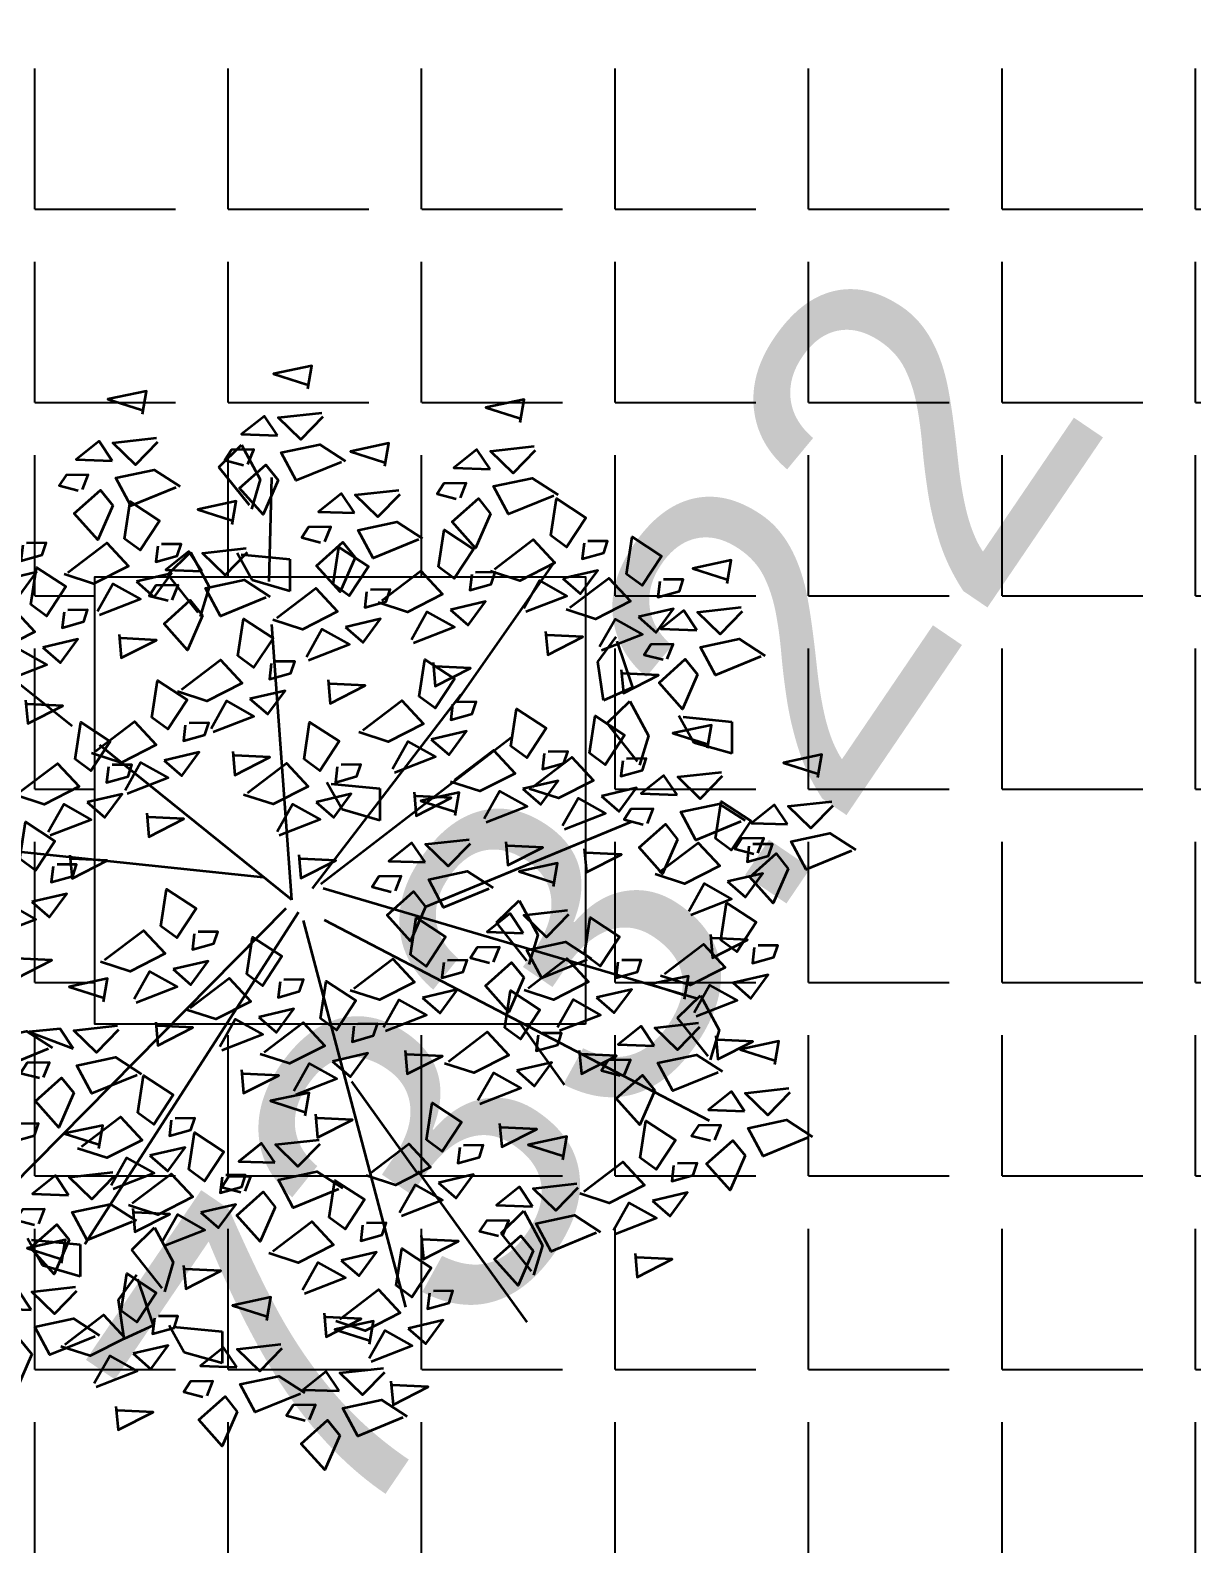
# Model space of a CAD drawing. Header units: metres. Extents: x 7 to 327053, y 40 to 7393807.
# Drawn here: x 326087.77 to 326094.06, y 7392786.26 to 7392794.46 of the extents above; entities that cross this region are included whole.
import ezdxf
from ezdxf.enums import TextEntityAlignment as Align

# ---------------------------------------------------------------- set-up
doc = ezdxf.new("R2010")
doc.units = ezdxf.units.M
for name, color, linetype, lineweight in [('606_PTO_COTADO', 7, 'Continuous', 18), ('L-shrub', 74, 'Continuous', 35), ('linagrossa', 7, 'Continuous', 25), ('MÓVEIS', 7, 'Continuous', 13)]:
    doc.layers.add(name, color=color, linetype=linetype, lineweight=lineweight)
doc.layers.add('Piso externo', color=254, linetype='Continuous')
doc.styles.add('Style-Arial', font='arial.ttf', dxfattribs={"height": 1.75})
pattern_1 = [(0, (321476.6496, 7391586.4824), (0, 1.04775), [0.762, -0.28575]), (90, (321476.6496, 7391586.4824), (-1.04775, 6e-17), [0.762, -0.28575])]

# ---------------------------------------------------------------- blocks, each defined once
blk = doc.blocks.new('flower shrub 3')
at = {"layer": 'L-shrub', "color": 2}
for p, q in [((71.14, 221.55), (86.95, 226.01)), ((75.55, 196.68), (71.14, 221.55)), ((86.95, 226.01), (86.87, 205.67)), ((86.87, 205.67), (75.54, 194.43)), ((21.44, 185.45), (37.25, 189.91)), ((37.25, 189.91), (37.17, 169.58)), ((25.85, 160.59), (21.44, 185.45)), ((58.31, 161.96), (58.15, 177.93)), ((59.76, 176.34), (80.66, 162.16)), ((37.17, 169.58), (25.84, 158.33)), ((72.82, 147.73), (58.31, 161.96)), ((80.66, 162.16), (72.82, 147.73)), ((42.5, 35.62), (42.33, 51.58)), ((43.95, 50), (64.85, 35.82)), ((188.1, 20.61), (195.06, 39.71)), ((195.06, 39.71), (209.52, 46.47)), ((208.75, 44.35), (204.49, 19.45)), ((57.01, 21.38), (42.5, 35.62)), ((64.85, 35.82), (57.01, 21.38)), ((204.49, 19.45), (188.1, 20.61)), ((184.09, 9.47), (199.9, 13.93)), ((188.5, -15.39), (184.09, 9.47)), ((199.9, 13.93), (199.81, -6.4)), ((199.81, -6.4), (188.49, -17.65)), ((218.7, -20.78), (218.53, -4.82)), ((220.15, -6.4), (241.04, -20.58)), ((233.21, -35.02), (218.7, -20.78)), ((241.04, -20.58), (233.21, -35.02)), ((84.69, -53.7), (100.5, -49.25)), ((89.1, -78.57), (84.69, -53.7)), ((100.5, -49.25), (100.42, -69.58)), ((100.42, -69.58), (89.1, -80.83)), ((-145.72, -107.91), (-145.8, -128.24)), ((-145.8, -128.24), (-157.13, -139.49)), ((143.42, -141.69), (159.24, -137.24)), ((159.24, -137.24), (159.15, -157.57)), ((147.84, -166.56), (143.42, -141.69)), ((-161.62, -157.57), (-140.72, -171.75)), ((159.15, -157.57), (147.83, -168.82)), ((-148.55, -186.18), (-163.07, -171.95)), ((-140.72, -171.75), (-148.55, -186.18))]:
    blk.add_line(p, q, dxfattribs=at)
at = {"layer": 'L-shrub', "color": 108}
for p, q in [((-205.99, -97.49), (-206.15, -81.53)), ((-204.54, -83.11), (-183.64, -97.29)), ((-191.47, -111.73), (-205.99, -97.49)), ((-183.64, -97.29), (-191.47, -111.73)), ((-161.53, -112.36), (-145.72, -107.91)), ((-157.12, -137.23), (-161.53, -112.36)), ((-179.93, -131.75), (-165.46, -125)), ((-186.88, -150.86), (-179.93, -131.75)), ((-166.23, -127.12), (-170.5, -152.01)), ((-170.5, -152.01), (-186.88, -150.86)), ((-163.07, -171.95), (-163.23, -155.98)), ((10.15, -195.84), (25.96, -191.38)), ((25.96, -191.38), (25.88, -211.71)), ((14.56, -220.7), (10.15, -195.84)), ((25.88, -211.71), (14.55, -222.96))]:
    blk.add_line(p, q, dxfattribs=at)
at = {"layer": 'L-shrub', "color": 92}
for points in [[(49.51, 264.41), (57.05, 273.94), (37.55, 279.71), (50.15, 266.57)], [(130.84, 235.08), (138.37, 244.61), (118.87, 250.38), (131.48, 237.24)], [(13.52, 230.35), (-1.79, 218.41), (-5.97, 236.12), (11.75, 240.29), (13.52, 230.35)], [(46.65, 222.9), (21.55, 225.63), (21.7, 242.05), (41.19, 236.28), (48.82, 222.26)], [(-37.14, 234.51), (-41.84, 227.87), (-30.61, 225.31), (-25.97, 229.7), (-34.88, 234.45)], [(10.61, 212.31), (22.33, 227.8), (30.93, 211.77), (14.88, 203.17), (10.61, 212.31)], [(105.58, 221.37), (104.45, 233.47), (89.53, 230.83), (105.58, 221.37)], [(130.69, 218.65), (115.13, 213.84), (110.31, 229.39), (131.33, 220.81)], [(-48.12, 205.55), (-36.41, 221.03), (-27.8, 205), (-43.85, 196.4), (-48.12, 205.55)], [(85.05, 215.69), (91.3, 220.89), (81.11, 226.26), (75.5, 223.22), (82.88, 216.33)], [(127.98, 193.57), (102.87, 196.3), (103.02, 212.72), (122.51, 206.95), (130.14, 192.93)], [(-82.06, 204.2), (-57.09, 208.04), (-53, 192.14), (-73.33, 192.68), (-84.31, 204.27)], [(63.07, 192.21), (70.6, 201.74), (51.11, 207.51), (63.71, 194.37)], [(94.84, 201.02), (79.53, 189.08), (75.35, 206.79), (93.07, 210.96), (94.84, 201.02)], [(23.85, 200.67), (19.16, 194.03), (30.38, 191.47), (35.02, 195.86), (26.11, 200.61)], [(146.65, 180.93), (154.18, 190.46), (134.69, 196.23), (147.29, 183.09)], [(-78.21, 179.27), (-64.42, 187.93), (-55.75, 174.15), (-78.27, 177.02)], [(-34.88, 193.9), (-39.58, 187.26), (-28.35, 184.7), (-23.71, 189.09), (-32.62, 193.84)], [(-19.48, 186.04), (-5.68, 194.7), (2.98, 180.92), (-19.54, 183.79)], [(5.48, 189.88), (9.7, 178.48), (23.43, 184.88), (5.48, 189.88)], [(37.81, 178.51), (36.68, 190.61), (21.76, 187.96), (37.81, 178.51)], [(17.28, 172.82), (23.53, 178.03), (13.34, 183.4), (7.73, 180.35), (15.12, 173.46)], [(62.92, 175.78), (47.36, 170.98), (42.54, 186.52), (63.56, 177.95)], [(218.93, 167.39), (226.47, 176.93), (206.97, 182.7), (219.58, 169.56)], [(100.86, 161.54), (107.11, 166.75), (96.92, 172.11), (91.31, 169.07), (98.7, 162.18)], [(121.39, 167.23), (120.26, 179.33), (105.34, 176.68), (121.39, 167.23)], [(146.5, 164.5), (130.94, 159.7), (126.12, 175.24), (147.14, 166.67)], [(27.08, 158.16), (11.76, 146.22), (7.58, 163.93), (25.31, 168.09), (27.08, 158.16)], [(60.21, 150.7), (35.1, 153.43), (35.25, 169.85), (54.74, 164.09), (62.37, 150.06)], [(193.68, 153.69), (192.55, 165.79), (177.63, 163.15), (193.68, 153.69)], [(-74.12, 163.36), (-78.94, 152.21), (-58.62, 151.66), (-74.18, 161.11)], [(173.15, 148), (179.4, 153.21), (169.21, 158.58), (163.6, 155.53), (170.98, 148.64)], [(218.79, 150.97), (203.23, 146.16), (198.41, 161.7), (219.43, 153.13)], [(33.2, 131.09), (44.92, 146.57), (53.52, 130.54), (37.47, 121.95), (33.2, 131.09)], [(60.26, 138.78), (85.22, 142.62), (89.31, 126.71), (68.99, 127.26), (58, 138.84)], [(216.08, 125.89), (190.97, 128.61), (191.12, 145.04), (210.61, 139.27), (218.24, 125.25)], [(-66.19, 124.32), (-54.48, 139.81), (-45.87, 123.78), (-61.92, 115.18), (-66.19, 124.32)], [(-100.13, 122.98), (-75.17, 126.82), (-71.08, 110.91), (-91.4, 111.46), (-102.39, 123.04)], [(107.43, 128.47), (102.74, 121.83), (113.97, 119.27), (118.6, 123.66), (109.69, 128.41)], [(46.44, 119.45), (41.74, 112.81), (52.97, 110.25), (57.61, 114.63), (48.7, 119.39)], [(89.07, 117.69), (93.28, 106.29), (107.01, 112.69), (89.07, 117.69)], [(204.88, 108.53), (216.6, 124.01), (225.2, 107.98), (209.15, 99.39), (204.88, 108.53)], [(-52.95, 112.68), (-57.65, 106.04), (-46.42, 103.48), (-41.78, 107.87), (-50.69, 112.62)], [(-7.77, 112.68), (-12.47, 106.04), (-1.24, 103.48), (3.4, 107.87), (-5.51, 112.62)], [(3.11, 104.82), (16.91, 113.48), (25.57, 99.7), (3.05, 102.57)], [(159.39, 110.43), (154.69, 103.78), (165.92, 101.22), (170.56, 105.61), (161.65, 110.36)], [(170.95, 107.19), (195.91, 111.03), (200, 95.12), (179.67, 95.67), (168.69, 107.25)], [(-115.89, 92.74), (-104.17, 108.22), (-95.57, 92.19), (-111.62, 83.59), (-115.89, 92.74)], [(-51.1, 98.05), (-37.31, 106.71), (-28.64, 92.93), (-51.16, 95.8)], [(-26.14, 101.89), (-21.93, 90.49), (-8.2, 96.89), (-26.14, 101.89)], [(28.07, 108.66), (32.29, 97.26), (46.02, 103.66), (28.07, 108.66)], [(218.12, 96.89), (213.42, 90.24), (224.65, 87.68), (229.29, 92.07), (220.38, 96.83)], [(7.2, 88.91), (2.38, 77.76), (22.71, 77.21), (7.14, 86.66)], [(174.79, 82.26), (188.58, 90.91), (197.25, 77.14), (174.73, 80)], [(199.75, 86.1), (203.97, 74.7), (217.7, 81.1), (199.75, 86.1)], [(229.73, 72.43), (241.44, 87.91), (250.05, 71.88), (234, 63.29), (229.73, 72.43)], [(-102.65, 81.1), (-107.35, 74.45), (-96.12, 71.89), (-91.48, 76.28), (-100.39, 81.03)], [(-92.19, 82.14), (-97.01, 70.99), (-76.69, 70.44), (-92.25, 79.89)], [(-47.01, 82.14), (-51.83, 70.99), (-31.51, 70.44), (-47.07, 79.89)], [(105.49, 67.92), (117.2, 83.4), (125.81, 67.37), (109.76, 58.78), (105.49, 67.92)], [(120.15, 79.89), (115.33, 68.73), (135.65, 68.18), (120.09, 77.63)], [(3.78, 66.58), (28.75, 70.42), (32.84, 54.51), (12.51, 55.06), (1.53, 66.64)], [(71.55, 66.58), (96.51, 70.42), (100.6, 54.51), (80.28, 55.06), (69.29, 66.64)], [(195.79, 71.09), (220.76, 74.93), (224.85, 59.02), (204.52, 59.57), (193.54, 71.15)], [(-121.02, 70.31), (-116.8, 58.91), (-103.07, 65.31), (-121.02, 70.31)], [(178.88, 66.35), (174.06, 55.2), (194.39, 54.65), (178.82, 64.09)], [(118.73, 56.28), (114.03, 49.63), (125.26, 47.07), (129.9, 51.46), (120.99, 56.22)], [(199.64, 46.16), (213.43, 54.82), (222.1, 41.04), (199.58, 43.91)], [(242.97, 60.79), (238.27, 54.15), (249.5, 51.59), (254.14, 55.97), (245.23, 60.73)], [(273.15, 43.3), (280.68, 52.84), (261.19, 58.61), (273.79, 45.47)], [(7.63, 41.65), (21.42, 50.3), (30.09, 36.53), (7.57, 39.39)], [(75.4, 41.65), (89.19, 50.3), (97.86, 36.53), (75.34, 39.39)], [(224.6, 50), (228.81, 38.6), (242.55, 45), (224.6, 50)], [(100.36, 45.49), (104.57, 34.09), (118.3, 40.49), (100.36, 45.49)], [(247.89, 29.6), (246.76, 41.7), (231.84, 39.06), (247.89, 29.6)], [(134.85, 22.8), (146.57, 38.28), (155.17, 22.25), (139.12, 13.65), (134.85, 22.8)], [(227.36, 23.91), (233.62, 29.12), (223.43, 34.49), (217.81, 31.44), (225.2, 24.55)], [(-102.39, 25.97), (-77.43, 29.81), (-73.34, 13.9), (-93.66, 14.45), (-104.64, 26.03)], [(11.72, 25.74), (6.9, 14.58), (27.22, 14.04), (11.66, 23.48)], [(79.49, 25.74), (74.67, 14.58), (94.99, 14.04), (79.43, 23.48)], [(203.73, 30.25), (198.91, 19.1), (219.23, 18.55), (203.67, 28)], [(92.43, 4.95), (99.97, 14.48), (80.47, 20.25), (93.07, 7.11)], [(168.74, 0.24), (180.45, 15.72), (189.06, -0.31), (173.01, -8.91), (168.74, 0.24)], [(237.16, 9.25), (221.85, -2.69), (217.66, 15.02), (235.39, 19.19), (237.16, 9.25)], [(270.29, 1.8), (245.18, 4.52), (245.33, 20.95), (264.83, 15.18), (272.46, 1.16)], [(67.18, -8.75), (66.05, 3.35), (51.13, 0.7), (67.18, -8.75)], [(104.77, -3.47), (118.56, 5.18), (127.22, -8.59), (104.7, -5.73)], [(129.73, 0.37), (133.94, -11.03), (147.67, -4.63), (129.73, 0.37)], [(-41.35, -15.56), (-29.63, -0.08), (-21.02, -16.11), (-37.07, -24.7), (-41.35, -15.56)], [(46.65, -14.44), (52.9, -9.23), (42.71, -3.87), (37.1, -6.91), (44.48, -13.8)], [(92.28, -11.48), (76.73, -16.28), (71.9, -0.74), (92.92, -9.31)], [(-115.99, -34.3), (-141.1, -31.58), (-140.95, -15.15), (-121.45, -20.92), (-113.82, -34.94)], [(-75.28, -16.9), (-50.32, -13.06), (-46.23, -28.97), (-66.55, -28.42), (-77.54, -16.84)], [(181.98, -11.41), (177.28, -18.05), (188.51, -20.61), (193.15, -16.22), (184.24, -11.47)], [(223.45, -26.64), (230.99, -17.1), (211.49, -11.33), (224.09, -24.47)], [(89.57, -36.56), (64.47, -33.83), (64.62, -17.41), (84.11, -23.18), (91.74, -37.2)], [(108.86, -19.38), (104.03, -30.54), (124.36, -31.09), (108.79, -21.64)], [(138.65, -26.04), (152.44, -17.38), (161.11, -31.16), (138.59, -28.29)], [(163.61, -22.2), (167.82, -33.59), (181.55, -27.19), (163.61, -22.2)], [(-28.1, -27.2), (-32.8, -33.84), (-21.57, -36.4), (-16.93, -32.02), (-25.84, -27.26)], [(198.2, -40.34), (197.06, -28.24), (182.15, -30.88), (198.2, -40.34)], [(-124.93, -51.66), (-113.21, -36.17), (-104.6, -52.2), (-120.65, -60.8), (-124.93, -51.66)], [(-71.43, -41.83), (-57.64, -33.17), (-48.97, -46.95), (-71.49, -44.08)], [(-46.47, -37.99), (-42.26, -49.39), (-28.53, -42.99), (-46.47, -37.99)], [(-18.76, -53.91), (-7.04, -38.43), (1.57, -54.46), (-14.48, -63.06), (-18.76, -53.91)], [(177.67, -46.03), (183.92, -40.82), (173.73, -35.45), (168.12, -38.5), (175.5, -45.39)], [(223.3, -43.06), (207.75, -47.87), (202.92, -32.33), (223.94, -40.9)], [(3.78, -48.48), (28.75, -44.64), (32.84, -60.55), (12.51, -60.01), (1.53, -48.42)], [(142.74, -41.95), (137.92, -53.1), (158.24, -53.65), (142.68, -44.2)], [(94.28, -65.16), (93.15, -53.06), (78.24, -55.7), (94.28, -65.16)], [(204.88, -69.71), (216.6, -54.22), (225.2, -70.25), (209.15, -78.85), (204.88, -69.71)], [(266.37, -67.25), (273.91, -57.71), (254.41, -51.94), (267.01, -65.08)], [(116.68, -92.96), (91.57, -90.24), (91.72, -73.81), (111.22, -79.58), (118.85, -93.6)], [(116.78, -90.01), (128.5, -74.53), (137.1, -90.56), (121.05, -99.15), (116.78, -90.01)], [(220.59, -86.64), (226.84, -81.43), (216.65, -76.06), (211.04, -79.11), (218.42, -86)], [(266.22, -83.67), (250.67, -88.48), (245.84, -72.94), (266.86, -81.51)], [(218.12, -81.35), (213.42, -87.99), (224.65, -90.55), (229.29, -86.16), (220.38, -81.41)], [(62.57, -103.55), (74.28, -88.07), (82.89, -104.1), (66.84, -112.69), (62.57, -103.55)], [(82.85, -91.35), (107.81, -87.51), (111.9, -103.42), (91.58, -102.87), (80.59, -91.29)], [(174.79, -95.98), (188.58, -87.32), (197.25, -101.1), (174.73, -98.23)], [(199.75, -92.14), (203.97, -103.54), (217.7, -97.14), (199.75, -92.14)], [(-75.14, -108.02), (-76.27, -95.92), (-91.18, -98.57), (-75.14, -108.02)], [(28.63, -104.89), (53.59, -101.05), (57.68, -116.96), (37.36, -116.41), (26.37, -104.83)], [(130.02, -101.65), (125.33, -108.3), (136.56, -110.86), (141.19, -106.47), (132.28, -101.71)], [(148.36, -118.43), (173.32, -114.59), (177.41, -130.49), (157.08, -129.95), (146.1, -118.36)], [(178.88, -111.89), (174.06, -123.04), (194.39, -123.59), (178.82, -114.14)], [(151.17, -134.93), (158.7, -125.4), (139.2, -119.63), (151.81, -132.77)], [(-63.94, -146.41), (-52.22, -130.93), (-43.61, -146.96), (-59.66, -155.56), (-63.94, -146.41)], [(151.02, -151.36), (135.46, -156.17), (130.64, -140.62), (151.66, -149.2)], [(152.2, -143.36), (166, -134.7), (174.66, -148.48), (152.14, -145.61)], [(36.57, -145.73), (31.75, -156.88), (52.07, -157.43), (36.51, -147.98)], [(-5.81, -157.57), (-1.6, -168.96), (12.13, -162.56), (-5.81, -157.57)], [(148.31, -176.44), (123.2, -173.71), (123.35, -157.29), (142.84, -163.06), (150.47, -177.08)]]:
    blk.add_lwpolyline(points, dxfattribs=at)
at = {"layer": 'L-shrub', "color": 2}
for points in [[(24.26, 250.7), (23.13, 262.8), (8.21, 260.16), (24.26, 250.7)], [(49.36, 247.98), (33.81, 243.17), (28.98, 258.72), (50, 250.14)], [(3.73, 245.02), (9.98, 250.22), (-0.21, 255.59), (-5.82, 252.55), (1.56, 245.66)], [(-55.51, 223.72), (-51.3, 212.33), (-37.56, 218.73), (-55.51, 223.72)], [(-23.32, 210.97), (1.64, 214.81), (5.73, 198.9), (-14.6, 199.45), (-25.58, 211.03)], [(110.66, 146.88), (95.35, 134.94), (91.16, 152.64), (108.89, 156.81), (110.66, 146.88)], [(143.79, 139.42), (118.68, 142.15), (118.83, 158.57), (138.33, 152.8), (145.96, 138.78)], [(94.19, 140.12), (105.91, 155.6), (114.51, 139.57), (98.46, 130.97), (94.19, 140.12)], [(182.94, 133.34), (167.63, 121.4), (163.45, 139.11), (181.17, 143.27), (182.94, 133.34)], [(-21.02, 124.32), (-9.3, 139.81), (-0.69, 123.78), (-16.74, 115.18), (-21.02, 124.32)], [(-0.73, 129.75), (24.23, 133.59), (28.32, 117.68), (7.99, 118.23), (-2.99, 129.81)], [(146.15, 122.07), (157.86, 137.55), (166.47, 121.52), (150.42, 112.92), (146.15, 122.07)], [(-54.95, 122.98), (-29.99, 126.82), (-25.9, 110.91), (-46.22, 111.46), (-57.21, 123.04)], [(64.1, 113.85), (77.9, 122.5), (86.56, 108.73), (64.04, 111.59)], [(112.21, 120.73), (137.17, 124.57), (141.26, 108.66), (120.94, 109.21), (109.96, 120.79)], [(-96.28, 98.05), (-82.49, 106.71), (-73.82, 92.93), (-96.34, 95.8)], [(116.06, 95.8), (129.85, 104.45), (138.52, 90.68), (116, 93.54)], [(68.19, 97.94), (63.37, 86.78), (83.7, 86.23), (68.13, 95.68)], [(141.02, 99.64), (145.23, 88.24), (158.96, 94.64), (141.02, 99.64)], [(50.96, 56.28), (46.26, 49.63), (57.49, 47.07), (62.13, 51.46), (53.22, 56.22)], [(32.59, 45.49), (36.8, 34.09), (50.54, 40.49), (32.59, 45.49)], [(273, 26.88), (257.44, 22.07), (252.62, 37.61), (273.64, 29.04)], [(100.92, 21.46), (125.88, 25.3), (129.97, 9.39), (109.65, 9.94), (98.66, 21.52)], [(-149.87, -0.46), (-174.98, 2.27), (-174.83, 18.69), (-155.34, 12.92), (-147.71, -1.1)], [(-138.39, -6.5), (-139.52, 5.6), (-154.26, 11.88), (-138.39, -6.5)], [(148.1, 11.15), (143.4, 4.51), (154.63, 1.95), (159.26, 6.34), (150.35, 11.09)], [(119.54, -51.46), (127.07, -41.92), (107.58, -36.15), (120.18, -49.29)], [(-52.69, -55.25), (-27.73, -51.41), (-23.64, -67.32), (-43.96, -66.77), (-54.95, -55.19)], [(187.46, -60.69), (172.15, -72.63), (167.97, -54.92), (185.69, -50.76), (187.46, -60.69)], [(119.39, -67.88), (103.83, -72.69), (99.01, -57.14), (120.03, -65.72)], [(-5.51, -65.55), (-10.21, -72.2), (1.02, -74.76), (5.66, -70.37), (-3.25, -65.62)], [(11.72, -89.32), (6.9, -100.48), (27.22, -101.03), (11.66, -91.58)], [(230.38, -101.3), (215.07, -113.24), (210.89, -95.53), (228.61, -91.37), (230.38, -101.3)], [(-95.67, -113.71), (-89.41, -108.5), (-99.6, -103.14), (-105.22, -106.18), (-97.83, -113.07)], [(86.69, -116.28), (100.49, -107.63), (109.15, -121.4), (86.63, -118.54)], [(-121.02, -112.44), (-116.8, -123.84), (-103.07, -117.44), (-121.02, -112.44)], [(-52.74, -135.83), (-77.85, -133.1), (-77.7, -116.68), (-58.2, -122.45), (-50.57, -136.47)], [(-85.87, -128.38), (-101.18, -140.31), (-105.37, -122.61), (-87.64, -118.44), (-85.87, -128.38)], [(-141.89, -132.19), (-146.71, -143.35), (-126.38, -143.9), (-141.95, -134.45)], [(57.44, -125.98), (61.65, -137.38), (75.38, -130.98), (57.44, -125.98)], [(12.56, -146.78), (7.86, -153.42), (19.09, -155.98), (23.73, -151.59), (14.82, -146.84)]]:
    blk.add_lwpolyline(points, dxfattribs=at)
at = {"layer": 'L-shrub', "color": 32}
for points in [[(-59.39, 140.01), (-93.72, 220.83)], [(65.66, 157.16), (92.63, 203.69)], [(-2.54, 7.13), (56.31, 136.92)], [(-9.89, 24.27), (-166.82, 132.02)], [(-2.54, 7.13), (-51.58, 124.68)], [(122.05, 56.75), (200.52, 95.93)], [(9.72, 7.13), (124.97, 58.56)], [(14.63, 7.13), (137.23, 26.72)], [(-7.44, 4.68), (-201.15, -54.09)], [(14.63, 4.68), (156.84, -137.36)], [(-2.54, -0.22), (-181.53, -98.18)], [(-2.54, -5.12), (-51.58, -205.93)], [(7.27, -10.01), (132.32, -196.13)], [(55.85, -28.96), (171.09, -41.21)], [(-12.8, -148.96), (-20.16, -90.19)], [(-12.34, -147.15), (-0.08, -242.66)]]:
    blk.add_lwpolyline(points, dxfattribs=at)
at = {"layer": 'L-shrub', "color": 108}
for points in [[(-53.25, 183.11), (-49.04, 171.72), (-35.3, 178.12), (-53.25, 183.11)], [(-15.39, 170.13), (-20.21, 158.98), (0.12, 158.43), (-15.45, 167.88)], [(37.72, 67.92), (49.43, 83.4), (58.04, 67.37), (41.99, 58.78), (37.72, 67.92)], [(-145.98, 66.47), (-132.19, 75.12), (-123.52, 61.35), (-146.04, 64.21)], [(-141.89, 50.56), (-146.71, 39.4), (-126.38, 38.85), (-141.95, 48.3)], [(-68.45, 27.31), (-56.74, 42.79), (-48.13, 26.76), (-64.18, 18.17), (-68.45, 27.31)], [(-113.13, 7.2), (-105.6, 16.74), (-125.09, 22.51), (-112.49, 9.37)], [(-55.21, 15.67), (-59.91, 9.02), (-48.68, 6.46), (-44.04, 10.85), (-52.95, 15.61)], [(-113.28, -9.22), (-128.84, -14.03), (-133.66, 1.52), (-112.64, -7.06)], [(-73.58, 4.88), (-69.37, -6.52), (-55.64, -0.12), (-73.58, 4.88)], [(134.8, -1.11), (159.76, 2.73), (163.85, -13.17), (143.53, -12.63), (132.54, -1.04)], [(-183.97, -27.2), (-188.67, -33.84), (-177.44, -36.4), (-172.8, -32.02), (-181.71, -27.26)], [(37.72, -47.14), (49.43, -31.66), (58.04, -47.69), (41.99, -56.29), (37.72, -47.14)], [(220.59, -68.14), (195.49, -65.42), (195.64, -48.99), (215.13, -54.76), (222.76, -68.78)], [(-176.79, -71.93), (-177.92, -59.83), (-192.84, -62.47), (-176.79, -71.93)], [(50.96, -58.79), (46.26, -65.43), (57.49, -67.99), (62.13, -63.6), (53.22, -58.85)], [(73.75, -70.85), (80.01, -65.64), (69.82, -60.27), (64.2, -63.31), (71.59, -70.2)], [(-197.32, -77.61), (-191.07, -72.41), (-201.26, -67.04), (-206.87, -70.08), (-199.48, -76.97)], [(-151.68, -74.65), (-167.24, -79.46), (-172.06, -63.91), (-151.04, -72.49)], [(-155.01, -77.93), (-141.22, -69.27), (-132.55, -83.05), (-155.07, -80.18)], [(-111.68, -63.3), (-116.38, -69.94), (-105.15, -72.5), (-100.51, -68.11), (-109.42, -63.36)], [(7.63, -73.42), (21.42, -64.76), (30.09, -78.54), (7.57, -75.67)], [(32.59, -69.58), (36.8, -80.97), (50.54, -74.57), (32.59, -69.58)], [(170.95, -71.05), (195.91, -67.21), (200, -83.12), (179.67, -82.57), (168.69, -70.99)], [(241.12, -80.95), (239.98, -68.85), (225.07, -71.49), (241.12, -80.95)], [(-130.05, -74.09), (-125.84, -85.49), (-112.11, -79.09), (-130.05, -74.09)], [(-196.71, -101.09), (-189.18, -91.56), (-208.67, -85.79), (-196.07, -98.93)], [(-187.52, -92.28), (-202.84, -104.22), (-207.02, -86.51), (-189.29, -82.34), (-187.52, -92.28)], [(-154.39, -99.73), (-179.5, -97), (-179.35, -80.58), (-159.85, -86.35), (-152.23, -100.37)], [(-150.92, -93.84), (-155.74, -104.99), (-135.42, -105.54), (-150.98, -96.09)], [(-149.82, -91.35), (-124.86, -87.51), (-120.77, -103.42), (-141.1, -102.87), (-152.08, -91.29)], [(-221.97, -114.79), (-223.1, -102.69), (-238.02, -105.34), (-221.97, -114.79)], [(-196.86, -117.52), (-212.42, -122.32), (-217.24, -106.78), (-196.22, -115.35)], [(-199.57, -142.6), (-224.68, -139.87), (-224.53, -123.45), (-205.03, -129.21), (-197.4, -143.24)], [(-181.4, -137.39), (-169.68, -121.91), (-161.08, -137.94), (-177.13, -146.53), (-181.4, -137.39)], [(-0.69, -135.13), (11.03, -119.65), (19.64, -135.68), (3.59, -144.28), (-0.69, -135.13)], [(32.48, -129.82), (46.27, -121.16), (54.94, -134.94), (32.42, -132.07)], [(-232.7, -135.14), (-248.01, -147.08), (-252.2, -129.38), (-234.47, -125.21), (-232.7, -135.14)], [(-215.33, -138.73), (-190.37, -134.89), (-186.28, -150.8), (-206.61, -150.25), (-217.59, -138.67)], [(-97.87, -147.76), (-72.91, -143.92), (-68.82, -159.82), (-89.14, -159.28), (-100.13, -147.69)], [(-211.49, -163.66), (-197.69, -155.01), (-189.03, -168.78), (-211.55, -165.92)], [(-168.16, -149.03), (-172.86, -155.68), (-161.63, -158.24), (-156.99, -153.85), (-165.9, -149.09)], [(-186.53, -159.82), (-182.31, -171.22), (-168.58, -164.82), (-186.53, -159.82)], [(-94.02, -172.69), (-80.23, -164.03), (-71.56, -177.81), (-94.08, -174.94)], [(-50.69, -158.06), (-55.39, -164.7), (-44.16, -167.26), (-39.52, -162.87), (-48.43, -158.12)], [(56.29, -177.8), (63.82, -168.26), (44.33, -162.5), (56.93, -175.64)], [(115.18, -168.99), (99.86, -180.93), (95.68, -163.22), (113.4, -159.05), (115.18, -168.99)], [(156.29, -159.27), (151.47, -170.42), (171.8, -170.97), (156.23, -161.52)], [(-69.06, -168.85), (-64.85, -180.24), (-51.12, -173.84), (-69.06, -168.85)], [(176.01, -186.82), (183.55, -177.29), (164.05, -171.52), (176.66, -184.66)], [(-207.4, -179.57), (-212.22, -190.73), (-191.89, -191.27), (-207.46, -181.83)], [(-142.9, -191.5), (-144.04, -179.4), (-158.95, -182.05), (-142.9, -191.5)], [(-50.38, -193.79), (-38.67, -178.31), (-30.06, -194.34), (-46.11, -202.94), (-50.38, -193.79)], [(-26.68, -177.31), (-31.5, -188.47), (-11.18, -189.02), (-26.74, -179.57)], [(31.03, -191.5), (29.9, -179.4), (14.99, -182.05), (31.03, -191.5)], [(-163.43, -197.19), (-157.18, -191.98), (-167.37, -186.61), (-172.98, -189.66), (-165.6, -196.55)], [(-117.8, -194.23), (-133.35, -199.03), (-138.18, -183.49), (-117.16, -192.06)], [(10.5, -197.19), (16.76, -191.98), (6.57, -186.61), (0.95, -189.66), (8.34, -196.55)], [(56.14, -194.23), (40.58, -199.03), (35.76, -183.49), (56.78, -192.06)], [(91.93, -196.05), (103.65, -180.57), (112.25, -196.6), (96.2, -205.19), (91.93, -196.05)], [(-89.93, -188.6), (-94.75, -199.75), (-74.43, -200.3), (-89.99, -190.85)], [(-84.31, -195.13), (-59.35, -191.29), (-55.26, -207.2), (-75.59, -206.66), (-86.57, -195.07)], [(58, -197.39), (82.96, -193.55), (87.05, -209.46), (66.73, -208.91), (55.74, -197.33)], [(150.76, -200.53), (149.63, -188.43), (134.71, -191.07), (150.76, -200.53)], [(175.87, -203.25), (160.31, -208.06), (155.49, -192.51), (176.51, -201.09)], [(-153.64, -211.85), (-168.95, -223.79), (-173.13, -206.08), (-155.41, -201.92), (-153.64, -211.85)], [(-120.51, -219.31), (-145.61, -216.58), (-145.47, -200.15), (-125.97, -205.92), (-118.34, -219.95)], [(-76.99, -213.9), (-69.45, -204.36), (-88.95, -198.59), (-76.35, -211.73)], [(20.3, -211.85), (4.99, -223.79), (0.8, -206.08), (18.53, -201.92), (20.3, -211.85)], [(53.43, -219.31), (28.32, -216.58), (28.47, -200.15), (47.97, -205.92), (55.6, -219.95)], [(130.23, -206.21), (136.48, -201.01), (126.29, -195.64), (120.68, -198.68), (128.06, -205.57)], [(-37.14, -205.44), (-41.84, -212.08), (-30.61, -214.64), (-25.97, -210.25), (-34.88, -205.5)], [(105.18, -207.69), (100.48, -214.34), (111.71, -216.9), (116.34, -212.51), (107.43, -207.75)], [(140.02, -220.88), (124.71, -232.82), (120.53, -215.11), (138.25, -210.94), (140.02, -220.88)], [(173.16, -228.33), (148.05, -225.61), (148.2, -209.18), (167.69, -214.95), (175.32, -228.97)], [(-102.24, -227.6), (-103.37, -215.5), (-118.29, -218.14), (-102.24, -227.6)], [(-80.47, -220.07), (-66.68, -211.41), (-58.01, -225.19), (-80.53, -222.32)], [(-55.51, -216.23), (-51.3, -227.62), (-37.56, -221.22), (-55.51, -216.23)], [(61.85, -222.32), (75.64, -213.67), (84.3, -227.44), (61.78, -224.58)], [(86.81, -218.48), (91.02, -229.88), (104.75, -223.48), (86.81, -218.48)], [(-122.77, -233.29), (-116.52, -228.08), (-126.71, -222.71), (-132.32, -225.76), (-124.94, -232.65)], [(-77.14, -230.32), (-92.69, -235.13), (-97.52, -219.59), (-76.5, -228.16)], [(-112.98, -247.95), (-128.29, -259.89), (-132.47, -242.18), (-114.75, -238.02), (-112.98, -247.95)], [(-79.85, -255.4), (-104.95, -252.68), (-104.8, -236.25), (-85.31, -242.02), (-77.68, -256.04)], [(-76.38, -235.97), (-81.2, -247.13), (-60.88, -247.68), (-76.44, -238.23)], [(65.94, -238.23), (61.11, -249.39), (81.44, -249.93), (65.87, -240.49)]]:
    blk.add_lwpolyline(points, dxfattribs=at)
at = {"layer": 'L-shrub', "color": 98}
for points in [[(-71.32, 101.89), (-67.11, 90.49), (-53.38, 96.89), (-71.32, 101.89)], [(-98.54, 1.04), (-84.75, 9.69), (-76.08, -4.08), (-98.6, -1.22)], [(-158.92, -12.19), (-152.66, -6.98), (-162.85, -1.61), (-168.47, -4.65), (-161.08, -11.54)], [(-94.45, -14.87), (-99.27, -26.03), (-78.95, -26.58), (-94.51, -17.13)], [(-149.12, -26.85), (-164.43, -38.79), (-168.62, -21.08), (-150.89, -16.91), (-149.12, -26.85)], [(56.44, -29.1), (41.13, -41.04), (36.95, -23.34), (54.67, -19.17), (56.44, -29.1)], [(-151.53, -58.22), (-144, -48.69), (-163.49, -42.92), (-150.89, -56.06)], [(-158.86, -53), (-133.9, -49.16), (-129.81, -65.07), (-150.13, -64.52), (-161.12, -52.94)], [(-67.34, -57.74), (-72.16, -68.89), (-51.84, -69.44), (-67.4, -59.99)], [(-115.89, -90.01), (-104.17, -74.53), (-95.57, -90.56), (-111.62, -99.15), (-115.89, -90.01)], [(-48.84, -80.18), (-35.05, -71.53), (-26.38, -85.3), (-48.9, -82.44)], [(-23.88, -76.34), (-19.67, -87.74), (-5.94, -81.34), (-23.88, -76.34)], [(83.55, -85.51), (68.24, -97.45), (64.06, -79.74), (81.78, -75.57), (83.55, -85.51)], [(-49.88, -94.32), (-42.35, -84.79), (-61.84, -79.02), (-49.24, -92.16)], [(263.51, -108.75), (238.41, -106.03), (238.56, -89.6), (258.05, -95.37), (265.68, -109.39)], [(-102.65, -101.65), (-107.35, -108.3), (-96.12, -110.86), (-91.48, -106.47), (-100.39, -101.71)], [(-50.03, -110.75), (-65.59, -115.56), (-70.41, -100.01), (-49.39, -108.58)], [(-44.75, -96.09), (-49.57, -107.25), (-29.25, -107.8), (-44.81, -98.35)], [(182.29, -117.08), (194.01, -101.6), (202.61, -117.63), (186.56, -126.23), (182.29, -117.08)], [(-145.98, -116.28), (-132.19, -107.63), (-123.52, -121.4), (-146.04, -118.54)], [(70.56, -104.88), (75.47, -144.06)], [(75.81, -115.19), (71.11, -121.83), (82.34, -124.39), (86.98, -120.01), (78.07, -115.25)], [(111.65, -112.44), (115.87, -123.84), (129.6, -117.44), (111.65, -112.44)], [(-34.62, -136.47), (-9.66, -132.63), (-5.57, -148.54), (-25.89, -148), (-36.88, -136.41)], [(90.78, -132.19), (85.96, -143.35), (106.29, -143.9), (90.72, -134.45)], [(195.53, -128.73), (190.83, -135.37), (202.06, -137.93), (206.7, -133.54), (197.79, -128.79)], [(125.91, -148.63), (124.78, -136.54), (109.86, -139.18), (125.91, -148.63)], [(177.16, -139.52), (181.38, -150.91), (195.11, -144.51), (177.16, -139.52)], [(105.38, -154.32), (111.63, -149.12), (101.44, -143.75), (95.83, -146.79), (103.21, -153.68)], [(-30.77, -161.41), (-16.98, -152.75), (-8.31, -166.53), (-30.83, -163.66)], [(-117.65, -177.8), (-110.11, -168.26), (-129.61, -162.5), (-117.01, -175.64)]]:
    blk.add_lwpolyline(points, dxfattribs=at)

msp = doc.modelspace()

# ---------------------------------------------------------------- hatches: boundary and pattern name
at = {"layer": 'linagrossa'}
h = msp.add_hatch(dxfattribs=at)
h.set_pattern_fill('AR-B88', color=256, scale=0.003, angle=210)
h.set_pattern_definition([(210, (321476.64965, 7391586.4824), (0.3048, -0.52792909), []), (300, (321476.64965, 7391586.4824), (0.568764543, -0.375529086), [0.6096, -0.6096])])
edge = h.paths.add_edge_path()
edge.add_spline(control_points=[(326105.4253, 7392781.8361), (326105.3816, 7392782.4727), (326105.339, 7392783.1062), (326105.2977, 7392783.7356)], knot_values=[4.276453, 4.276453, 4.276453, 4.276453, 5.435792, 5.435792, 5.435792, 5.435792], degree=3, periodic=0)
edge.add_spline(control_points=[(326105.2977, 7392783.7356), (326104.2346, 7392799.9368), (326103.9408, 7392819.7697), (326115.6423, 7392802.6894), (326117.2057, 7392797.369)], knot_values=[5.435792, 5.435792, 5.435792, 5.435792, 35.276013, 49.121222, 49.121222, 49.121222, 49.121222], degree=3, periodic=0)
edge.add_line((326117.2057, 7392797.369), (326117.2111, 7392802.751))
edge.add_spline(control_points=[(326117.2111, 7392802.751), (326116.9155, 7392803.3458), (326116.6049, 7392803.9267), (326115.652, 7392805.5969), (326114.9792, 7392806.6341), (326113.6071, 7392808.5063), (326112.9095, 7392809.3406), (326111.9006, 7392810.3624), (326111.5896, 7392810.6519), (326110.9601, 7392811.1779), (326110.6407, 7392811.4153), (326109.9796, 7392811.8281), (326109.6382, 7392812.0039), (326108.9132, 7392812.2753), (326108.5276, 7392812.3707), (326107.7195, 7392812.436), (326107.2972, 7392812.4026), (326106.4928, 7392812.1871), (326106.1151, 7392812.0063), (326105.4988, 7392811.5827), (326105.2482, 7392811.3512), (326105.0309, 7392811.1041)], knot_values=[28.398469, 28.398469, 28.398469, 28.398469, 29.928869, 29.928869, 32.938306, 32.938306, 35.947743, 35.947743, 37.286111, 37.286111, 38.62448, 38.62448, 39.962849, 39.962849, 41.301218, 41.301218, 42.639586, 42.639586, 43.977955, 43.977955, 45.167643, 45.167643, 45.167643, 45.167643], degree=3, periodic=0)
edge.add_spline(control_points=[(326105.0309, 7392811.1041), (326105.0038, 7392811.0732), (326104.9772, 7392811.0421), (326104.6567, 7392810.6576), (326104.4242, 7392810.2772), (326103.9743, 7392809.3665), (326103.7783, 7392808.8214), (326103.3902, 7392807.4476), (326103.2243, 7392806.5847), (326102.9389, 7392804.5096), (326102.8367, 7392803.2626), (326102.6935, 7392800.155), (326102.6797, 7392798.2216), (326102.7151, 7392796.1487)], knot_values=[13.632129, 13.632129, 13.632129, 13.632129, 13.78081, 13.78081, 15.456175, 15.456175, 17.597663, 17.597663, 20.478587, 20.478587, 23.929597, 23.929597, 28.398469, 28.398469, 28.398469, 28.398469], degree=3, periodic=0)
edge.add_line((326102.7151, 7392796.1487), (326103.3975, 7392796.1523))
edge.add_line((326103.3975, 7392796.1523), (326103.4303, 7392789.8856))
edge.add_line((326103.4303, 7392789.8856), (326102.935, 7392789.883))
edge.add_spline(control_points=[(326102.935, 7392789.883), (326102.9626, 7392789.3236), (326102.9922, 7392788.7584), (326103.0707, 7392787.3303), (326103.1217, 7392786.461), (326103.2858, 7392783.5855)], knot_values=[6.654035, 6.654035, 6.654035, 6.654035, 7.74114, 7.74114, 9.376421, 9.376421, 9.376421, 9.376421], degree=3, periodic=0)
edge.add_spline(control_points=[(326103.2858, 7392783.5855), (326094.0453, 7392783.077), (326083.2204, 7392784.8093), (326080.0568, 7392785.3582)], knot_values=[69.743309, 69.743309, 69.743309, 69.743309, 88.01764, 88.01764, 88.01764, 88.01764], degree=3, periodic=0)
edge.add_spline(control_points=[(326080.0568, 7392785.3582), (326079.4021, 7392785.8162), (326078.7503, 7392786.2595), (326078.1034, 7392786.686)], knot_values=[177.13857, 177.13857, 177.13857, 177.13857, 178.770067, 178.770067, 178.770067, 178.770067], degree=3, periodic=0)
edge.add_spline(control_points=[(326078.1034, 7392786.686), (326075.6215, 7392788.3223), (326073.2107, 7392789.7121), (326070.9757, 7392790.7437)], knot_values=[178.770067, 178.770067, 178.770067, 178.770067, 185.028839, 185.028839, 185.028839, 185.028839], degree=3, periodic=0)
edge.add_line((326070.9757, 7392790.7437), (326064.6612, 7392790.7437))
edge.add_line((326064.6612, 7392790.7437), (326064.6527, 7392790.6675))
edge.add_spline(control_points=[(326064.6527, 7392790.6675), (326064.872, 7392790.6431), (326065.1015, 7392790.6094), (326066.4418, 7392790.3655), (326067.739, 7392789.9575), (326070.5752, 7392788.7642), (326072.1152, 7392787.9813), (326074.8778, 7392786.3827), (326076.0666, 7392785.6398), (326077.8806, 7392784.4329), (326078.4904, 7392784.0152), (326079.1036, 7392783.5838)], knot_values=[176.974558, 176.974558, 176.974558, 176.974558, 177.92048, 177.92048, 182.28078, 182.28078, 186.641079, 186.641079, 189.761203, 189.761203, 191.321264, 191.321264, 191.321264, 191.321264], degree=3, periodic=0)
edge.add_spline(control_points=[(326079.1036, 7392783.5838), (326088.1035, 7392782.2003), (326088.7713, 7392782.1275), (326091.9015, 7392781.8118), (326094.5842, 7392781.6098), (326098.673, 7392781.4899), (326100.0468, 7392781.4805), (326102.0885, 7392781.5275), (326102.7659, 7392781.5533), (326103.4374, 7392781.5908)], knot_values=[69.716793, 69.716793, 69.716793, 69.716793, 71.158128, 71.158128, 76.286027, 76.286027, 78.849977, 78.849977, 80.131951, 80.131951, 80.131951, 80.131951], degree=3, periodic=0)
edge.add_spline(control_points=[(326103.4374, 7392781.5908), (326103.5353, 7392780.1654), (326103.6381, 7392778.7257), (326103.7918, 7392776.6055), (326103.8412, 7392775.9287), (326103.8906, 7392775.2519)], knot_values=[0.412581, 0.412581, 0.412581, 0.412581, 3.000297, 3.000297, 4.210732, 4.210732, 4.210732, 4.210732], degree=3, periodic=0)
edge.add_line((326103.8906, 7392775.2519), (326105.9359, 7392774.7057))
edge.add_spline(control_points=[(326105.9359, 7392774.7057), (326105.7611, 7392777.0968), (326105.5862, 7392779.4879), (326105.4253, 7392781.8361)], knot_values=[0, 0, 0, 0, 4.276453, 4.276453, 4.276453, 4.276453], degree=3, periodic=0)
at = {"layer": 'Piso externo'}
h = msp.add_hatch(dxfattribs=at)
h.set_pattern_fill('ANGLE', color=256, scale=0.15)
h.set_pattern_definition(pattern_1)
edge = h.paths.add_edge_path()
edge.add_spline(control_points=[(326102.7151, 7392796.1487), (326102.6797, 7392798.2216), (326102.6935, 7392800.155), (326102.8225, 7392802.9557), (326102.8946, 7392803.9388), (326102.9967, 7392804.8538)], knot_values=[13.632129, 13.632129, 13.632129, 13.632129, 18.101002, 18.101002, 20.769874, 20.769874, 20.769874, 20.769874], degree=3, periodic=0)
edge.add_line((326102.9967, 7392804.8538), (326098.5359, 7392805.3517))
edge.add_line((326098.5359, 7392805.3517), (326098.5358, 7392805.3138))
edge.add_line((326098.5358, 7392805.3138), (326098.4858, 7392805.314))
edge.add_line((326098.4858, 7392805.314), (326098.4824, 7392803.814))
edge.add_line((326098.4824, 7392803.814), (326098.5324, 7392803.8138))
edge.add_line((326098.5324, 7392803.8138), (326098.5323, 7392803.7638))
edge.add_line((326098.5323, 7392803.7638), (326098.4823, 7392803.764))
edge.add_line((326098.4823, 7392803.764), (326097.9323, 7392803.7652))
edge.add_line((326097.9323, 7392803.7652), (326097.936, 7392805.3652))
edge.add_line((326097.936, 7392805.3652), (326098.4251, 7392805.3641))
edge.add_line((326098.4251, 7392805.3641), (326097.8292, 7392805.4306))
edge.add_line((326097.8292, 7392805.4306), (326097.8292, 7392800.1744))
edge.add_line((326097.8292, 7392800.1744), (326091.3605, 7392800.1744))
edge.add_line((326091.3605, 7392800.1744), (326091.3605, 7392796.6471))
edge.add_line((326091.3605, 7392796.6471), (326091.3605, 7392795.1371))
edge.add_line((326091.3605, 7392795.1371), (326094.4402, 7392793.2855))
edge.add_line((326094.4402, 7392793.2855), (326097.1456, 7392793.2996))
edge.add_line((326097.1456, 7392793.2996), (326097.1446, 7392793.4868))
edge.add_line((326097.1446, 7392793.4868), (326097.0302, 7392793.5233))
edge.add_line((326097.0302, 7392793.5233), (326097.1443, 7392793.5476))
edge.add_line((326097.1443, 7392793.5476), (326097.1308, 7392796.1195))
edge.add_line((326097.1308, 7392796.1195), (326098.8016, 7392796.1282))
edge.add_line((326098.8016, 7392796.1282), (326098.8043, 7392797.3342))
edge.add_line((326098.8043, 7392797.3342), (326099.4043, 7392797.3328))
edge.add_line((326099.4043, 7392797.3328), (326099.4042, 7392797.2828))
edge.add_line((326099.4042, 7392797.2828), (326099.3542, 7392797.2829))
edge.add_line((326099.3542, 7392797.2829), (326099.3516, 7392796.1311))
edge.add_line((326099.3516, 7392796.1311), (326102.7151, 7392796.1487))
h.paths.add_polyline_path([(326096.8808, 7392799.5292), (326096.8308, 7392799.5293), (326096.831, 7392799.5793), (326095.331, 7392799.5827), (326095.3308, 7392799.5327), (326095.2808, 7392799.5328), (326095.281, 7392799.5828), (326095.2822, 7392800.1328), (326096.8822, 7392800.1292)], flags=16)
h.paths.add_polyline_path([(326096.8312, 7392799.6793), (326095.3312, 7392799.6827), (326095.3321, 7392800.0827), (326096.8321, 7392800.0793)], flags=0)
h.paths.add_polyline_path([(326098.1917, 7392796.5538, -1), (326097.5191, 7392796.5538, -1)], flags=16)
h.paths.add_polyline_path([(326096.6003, 7392797.1136, -0.095154), (326096.8244, 7392797.2621, -0.04501), (326096.7317, 7392797.1737), (326096.9354, 7392797.1818, -0.553223), (326096.9725, 7392797.1275), (326096.945, 7392797.0645, 0.550603), (326096.9766, 7392797.007, -0.594362), (326097.0034, 7392796.9444), (326096.964, 7392796.8946), (326097.0468, 7392796.881), (326097.0442, 7392796.8349, -0.548176), (326096.9871, 7392796.8029), (326096.8983, 7392796.8506, 0.514577), (326096.8416, 7392796.8226), (326096.8328, 7392796.7685), (326096.796, 7392796.7392, 0.902361), (326096.7225, 7392796.7157), (326096.741, 7392796.6275), (326096.6979, 7392796.5865, -0.465058), (326096.639, 7392796.593), (326096.6298, 7392796.6068, 0.525292), (326096.5659, 7392796.6076), (326096.536, 7392796.5655, -0.456922), (326096.4776, 7392796.5599), (326096.4553, 7392796.5811, 0.729644), (326096.4328, 7392796.6515, -0.473668), (326096.3962, 7392796.699, 0.532964), (326096.3523, 7392796.7462), (326096.3376, 7392796.7177, -0.640089), (326096.2672, 7392796.7208), (326096.2443, 7392796.7767), (326096.2656, 7392796.7992, 0.562017), (326096.2482, 7392796.8632), (326096.1957, 7392796.8783), (326096.2668, 7392796.966), (326096.2311, 7392797.0428), (326096.171, 7392797.0044), (326096.1531, 7392797.1549), (326096.2265, 7392797.2223), (326096.2559, 7392797.2073, 0.426051), (326096.3088, 7392797.2256), (326096.3353, 7392797.2831), (326096.577, 7392797.1109, -0.125059), (326096.5257, 7392797.3381, -0.127101)], flags=16)
h.paths.add_polyline_path([(326096.818, 7392796.9146, 0.100759), (326096.5965, 7392797.0929, 0.153955)], flags=0)
h.paths.add_polyline_path([(326096.2387, 7392797.1477, -0.126312), (326096.5895, 7392797.0968, 0.156904), (326096.379, 7392796.898, 0.126309), (326096.5566, 7392797.052, -0.01892), (326096.5738, 7392797.0833, -0.121469)], flags=0)
h.paths.add_polyline_path([(326097.0704, 7392795.679), (326097.0786, 7392794.0791), (326096.4786, 7392794.076), (326096.4784, 7392794.126), (326096.5284, 7392794.1262), (326096.5207, 7392795.6262), (326096.4707, 7392795.626), (326096.4704, 7392795.676), (326096.5204, 7392795.6762)], flags=16)
h.paths.add_polyline_path([(326095.4712, 7392797.543), (326095.4712, 7392796.943), (326094.8712, 7392796.943), (326094.8712, 7392797.543)], flags=16)
h.paths.add_polyline_path([(326097.0207, 7392795.6288), (326097.0284, 7392794.1288), (326096.6284, 7392794.1267), (326096.6207, 7392795.6267)], flags=0)
h.paths.add_polyline_path([(326094.776, 7392797.5761), (326094.776, 7392796.9761), (326094.176, 7392796.9761), (326094.176, 7392797.5761)], flags=16)
h.paths.add_polyline_path([(326094.6854, 7392796.793), (326094.6854, 7392796.193), (326094.0854, 7392796.193), (326094.0854, 7392796.793)], flags=16)
h.paths.add_polyline_path([(326093.7848, 7392799.5292), (326093.7348, 7392799.5293), (326093.7349, 7392799.5793), (326092.2349, 7392799.5827), (326092.2348, 7392799.5327), (326092.1848, 7392799.5328), (326092.1849, 7392799.5828), (326092.1862, 7392800.1328), (326093.7862, 7392800.1292)], flags=16)
h.paths.add_polyline_path([(326093.7352, 7392799.6793), (326092.2352, 7392799.6827), (326092.2361, 7392800.0827), (326093.7361, 7392800.0793)], flags=0)
h.paths.add_polyline_path([(326096.375, 7392793.9372), (326096.3751, 7392793.8872), (326096.3762, 7392793.3372), (326094.7762, 7392793.3342), (326094.775, 7392793.9341), (326094.825, 7392793.9342), (326094.8251, 7392793.8842), (326096.3251, 7392793.8871), (326096.325, 7392793.9371)], flags=16)
h.paths.add_polyline_path([(326096.3261, 7392793.3871), (326094.8261, 7392793.3842), (326094.8253, 7392793.7842), (326096.3253, 7392793.7871)], flags=0)
h.paths.add_polyline_path([(326092.152, 7392799.3186), (326092.1519, 7392799.2686), (326092.1019, 7392799.2687), (326092.0985, 7392797.7687), (326092.1485, 7392797.7686), (326092.1484, 7392797.7186), (326092.0984, 7392797.7187), (326091.5484, 7392797.72), (326091.552, 7392799.32)], flags=16)
h.paths.add_polyline_path([(326092.0019, 7392799.2689), (326091.9985, 7392797.7689), (326091.5985, 7392797.7699), (326091.6019, 7392799.2699)], flags=0)
h = msp.add_hatch(dxfattribs=at)
h.set_pattern_fill('ANGLE', color=256, scale=0.15)
h.set_pattern_definition(pattern_1)
edge = h.paths.add_edge_path()
edge.add_line((326094.4402, 7392793.2855), (326091.3605, 7392795.1371))
edge.add_line((326091.3605, 7392795.1371), (326087.2267, 7392795.1371))
edge.add_line((326087.2267, 7392795.1371), (326086.892, 7392786.322))
edge.add_spline(control_points=[(326086.892, 7392786.322), (326088.3925, 7392786.2651), (326088.5598, 7392786.2681), (326089.3612, 7392786.2954), (326089.9575, 7392786.3566), (326090.9888, 7392786.5592), (326091.4215, 7392786.7017), (326091.9561, 7392786.9669), (326092.1196, 7392787.079), (326092.3631, 7392787.2972), (326092.4452, 7392787.4011), (326092.5696, 7392787.6265), (326092.6007, 7392787.7058), (326094.4402, 7392793.2855)], knot_values=[102.294805, 102.294805, 102.294805, 102.294805, 102.748777, 102.748777, 104.505395, 104.505395, 106.262014, 106.262014, 107.448731, 107.448731, 108.635449, 108.635449, 109.64744, 109.64744, 109.64744, 109.64744], degree=3, periodic=0)
h.paths.add_polyline_path([(326090.7803, 7392791.4991), (326090.7803, 7392789.0752), (326088.1233, 7392789.0752), (326088.1233, 7392791.4991)], flags=16)
edge = h.paths.add_edge_path()
edge.add_line((326087.2267, 7392795.1371), (326087.2267, 7392796.006))
edge.add_line((326087.2267, 7392796.006), (326086.6267, 7392796.006))
edge.add_line((326086.6267, 7392796.006), (326086.6267, 7392796.606))
edge.add_line((326086.6267, 7392796.606), (326087.2267, 7392796.606))
edge.add_line((326087.2267, 7392796.606), (326087.2267, 7392796.4771))
edge.add_line((326087.2267, 7392796.4771), (326091.3605, 7392796.4771))
edge.add_line((326091.3605, 7392796.4771), (326091.3605, 7392796.6471))
edge.add_line((326091.3605, 7392796.6471), (326083.0079, 7392796.6471))
edge.add_line((326083.0079, 7392796.6471), (326083.0082, 7392796.4771))
edge.add_line((326083.0082, 7392796.4771), (326085.2959, 7392796.4771))
edge.add_line((326085.2959, 7392796.4771), (326085.2959, 7392796.6067))
edge.add_line((326085.2959, 7392796.6067), (326085.8959, 7392796.6067))
edge.add_line((326085.8959, 7392796.6067), (326085.8959, 7392796.0067))
edge.add_line((326085.8959, 7392796.0067), (326085.2959, 7392796.0067))
edge.add_line((326085.2959, 7392796.0067), (326085.2959, 7392795.1371))
edge.add_line((326085.2959, 7392795.1371), (326083.0109, 7392795.1371))
edge.add_line((326083.0109, 7392795.1371), (326083.0198, 7392790.7437))
edge.add_line((326083.0198, 7392790.7437), (326081.5205, 7392790.7437))
edge.add_line((326081.5205, 7392790.7437), (326070.9757, 7392790.7437))
edge.add_spline(control_points=[(326070.9757, 7392790.7437), (326073.2107, 7392789.7121), (326075.6215, 7392788.3223), (326078.1034, 7392786.686)], knot_values=[178.770067, 178.770067, 178.770067, 178.770067, 185.028839, 185.028839, 185.028839, 185.028839], degree=3, periodic=0)
edge.add_spline(control_points=[(326078.1034, 7392786.686), (326082.9221, 7392786.481), (326085.4894, 7392786.3753), (326086.892, 7392786.322)], knot_values=[101.870467, 101.870467, 101.870467, 101.870467, 102.294805, 102.294805, 102.294805, 102.294805], degree=3, periodic=0)
edge.add_line((326086.892, 7392786.322), (326087.2267, 7392795.1371))
h.paths.add_polyline_path([(326084.0946, 7392790.0704), (326084.0946, 7392787.6466), (326081.4376, 7392787.6466), (326081.4376, 7392790.0704)], flags=16)
h.paths.add_polyline_path([(326085.6243, 7392794.6779), (326085.6243, 7392795.2779), (326086.2243, 7392795.2779), (326086.2243, 7392794.6779)], flags=16)
h.paths.add_polyline_path([(326086.2935, 7392794.662), (326086.2935, 7392795.262), (326086.8935, 7392795.262), (326086.8935, 7392794.662)], flags=16)
h.paths.add_polyline_path([(326085.6163, 7392795.3622), (326085.6163, 7392795.9622), (326086.2163, 7392795.9622), (326086.2163, 7392795.3622)], flags=16)
h.paths.add_polyline_path([(326086.2856, 7392795.3463), (326086.2856, 7392795.9463), (326086.8856, 7392795.9463), (326086.8856, 7392795.3463)], flags=16)
h.paths.add_polyline_path([(326085.9749, 7392796.0067), (326085.9749, 7392796.6067), (326086.5749, 7392796.6067), (326086.5749, 7392796.0067)], flags=16)
h.paths.add_polyline_path([(326083.7614, 7392793.7301), (326085.1483, 7392793.7301), (326085.1483, 7392794.1765), (326083.7614, 7392794.1765)], flags=24)
h = msp.add_hatch(dxfattribs=at)
h.set_pattern_fill('ANGLE', color=256, scale=0.15)
h.set_pattern_definition(pattern_1)
edge = h.paths.add_edge_path()
edge.add_spline(control_points=[(326103.2858, 7392783.5855), (326103.1217, 7392786.461), (326103.0707, 7392787.3303), (326102.9922, 7392788.7584), (326102.9626, 7392789.3236), (326102.935, 7392789.883)], knot_values=[6.654035, 6.654035, 6.654035, 6.654035, 8.289316, 8.289316, 9.376421, 9.376421, 9.376421, 9.376421], degree=3, periodic=0)
edge.add_line((326102.935, 7392789.883), (326101.2375, 7392789.8742))
edge.add_line((326101.2375, 7392789.8742), (326101.2247, 7392789.8568))
edge.add_line((326101.2247, 7392789.8568), (326101.2051, 7392789.874))
edge.add_line((326101.2051, 7392789.874), (326100.7249, 7392789.8715))
edge.add_line((326100.7249, 7392789.8715), (326100.7396, 7392787.0516))
edge.add_line((326100.7396, 7392787.0516), (326094.473, 7392787.0188))
edge.add_line((326094.473, 7392787.0188), (326094.4402, 7392793.2855))
edge.add_spline(control_points=[(326094.4402, 7392793.2855), (326092.6007, 7392787.7058), (326092.5696, 7392787.6265), (326092.4452, 7392787.4011), (326092.3631, 7392787.2972), (326092.1196, 7392787.079), (326091.9561, 7392786.9669), (326091.4215, 7392786.7017), (326090.9888, 7392786.5592), (326089.9575, 7392786.3566), (326089.3612, 7392786.2954), (326088.4059, 7392786.2629), (326088.0773, 7392786.2616), (326078.1034, 7392786.686)], knot_values=[101.870467, 101.870467, 101.870467, 101.870467, 102.882459, 102.882459, 104.069176, 104.069176, 105.255894, 105.255894, 107.012512, 107.012512, 108.769131, 108.769131, 109.64744, 109.64744, 109.64744, 109.64744], degree=3, periodic=0)
edge.add_spline(control_points=[(326078.1034, 7392786.686), (326078.7503, 7392786.2595), (326079.4021, 7392785.8162), (326080.0568, 7392785.3582)], knot_values=[177.13857, 177.13857, 177.13857, 177.13857, 178.770067, 178.770067, 178.770067, 178.770067], degree=3, periodic=0)
edge.add_spline(control_points=[(326080.0568, 7392785.3582), (326083.2204, 7392784.8093), (326094.0453, 7392783.077), (326103.2858, 7392783.5855)], knot_values=[69.743309, 69.743309, 69.743309, 69.743309, 88.01764, 88.01764, 88.01764, 88.01764], degree=3, periodic=0)
h.paths.add_polyline_path([(326101.0469, 7392789.5274), (326101.0373, 7392789.6336), (326101.2369, 7392789.6241)], flags=16)

# ---------------------------------------------------------------- linework, layer by layer
at = {"layer": 'linagrossa'}
msp.add_lwpolyline([(326090.7803, 7392789.0752), (326088.1233, 7392789.0752), (326088.1233, 7392791.4991), (326090.7803, 7392791.4991)], close=True, dxfattribs=at)

# ---------------------------------------------------------------- block references
at = {"layer": 'MÓVEIS', "xscale": 0.01048452003034848, "yscale": 0.01048452003034848, "zscale": 0.01048452003034848, "rotation": 28.52764486330616}
msp.add_blockref('flower shrub 3', (326089.2491, 7392789.696), dxfattribs=at)

# ---------------------------------------------------------------- texts
at = {"layer": '606_PTO_COTADO', "style": 'Style-Arial'}
msp.add_text('733.22', height=1.75, rotation=55.83006, dxfattribs=at).set_placement((326090.8286, 7392789.754, 733.2251), align=Align.MIDDLE_CENTER)

doc.saveas('drawing.dxf')
